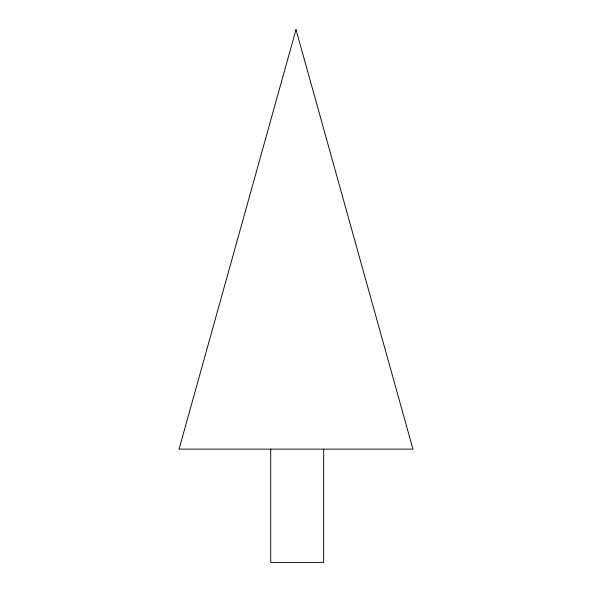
<?xml version="1.0" encoding="UTF-8"?>
<svg xmlns="http://www.w3.org/2000/svg" width="592" height="592" viewBox="0 0 592 592"><rect width="100%" height="100%" fill="white"/><g stroke="black" fill="none" stroke-linecap="round" stroke-linejoin="round"><path stroke-width="0.89" d="M323.698 449.128L323.698 562.4L270.729 562.4L270.729 449.128M296 29.6L179.058 449.128L412.942 449.128L296 29.6"/></g></svg>
